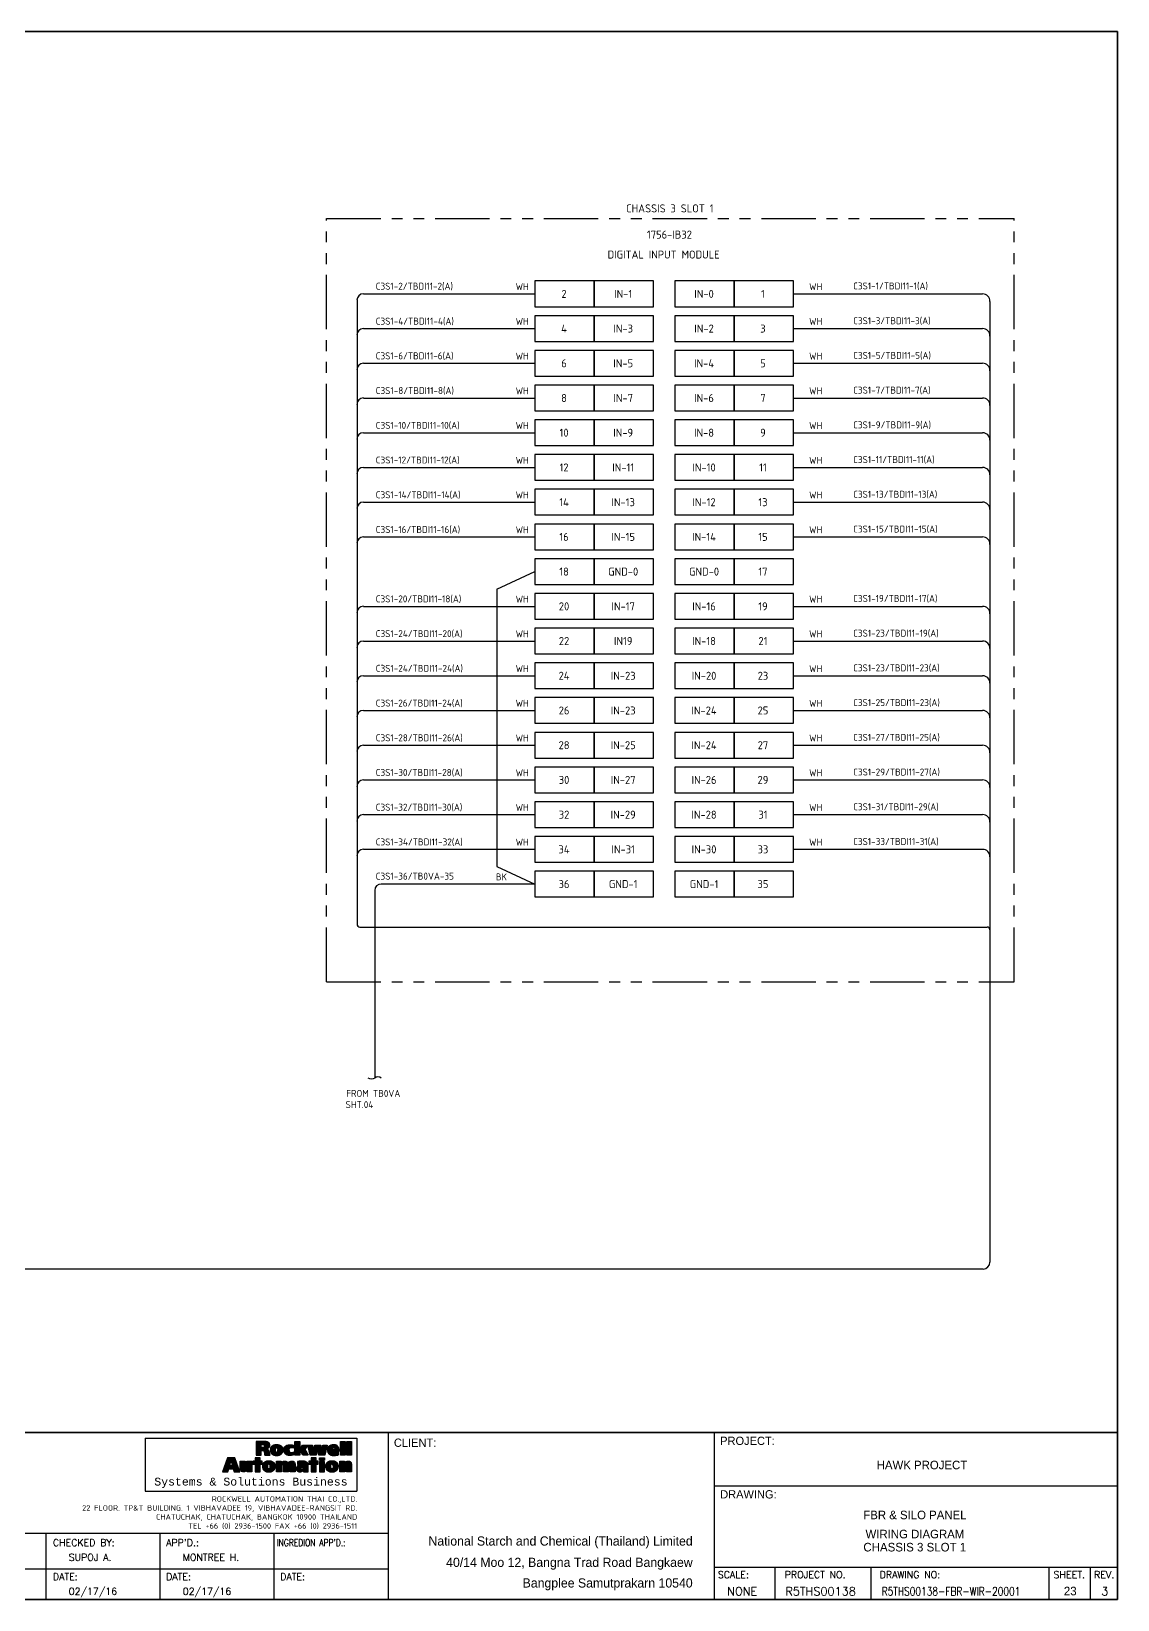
# Model space of a CAD drawing. Header units: inches. Extents: x 579627 to 667544, y 458630 to 507164.
# Drawn here: x 616891 to 618764, y 489908 to 492612 of the extents above; entities that cross this region are included whole.
import ezdxf
from ezdxf.enums import TextEntityAlignment as Align

# ---------------------------------------------------------------- set-up
doc = ezdxf.new("R2010")
doc.units = ezdxf.units.IN
doc.header["$MEASUREMENT"] = 0
doc.linetypes.add('PHANTOM2', pattern=[1.25, 0.625, -0.125, 0.125, -0.125, 0.125, -0.125])
for name, color, linetype in [('ASHADE', 7, 'Continuous'), ('GT_1', 9, 'Continuous'), ('HELPPOINT', 7, 'Continuous'), ('IE-CABLE', 1, 'Continuous'), ('IE-EQUIP', 253, 'Continuous'), ('IE-WIRE', 7, 'Continuous'), ('MEMBER', 7, 'Continuous'), ('RA_LOGO', 2, 'Continuous'), ('TITLE_BOX', 7, 'Continuous')]:
    doc.layers.add(name, color=color, linetype=linetype)
doc.styles.add('BOLD', font='monos.ttf')
doc.styles.add('HTX11', font='O8111901')
doc.styles.add('ISO3098B', font='ISO3098B.shx')
doc.styles.add('ROMANS', font='romans.shx', dxfattribs={"width": 0.85, "height": 25})
doc.styles.add('T1', font='browa.ttf', dxfattribs={"height": 1000})

# ---------------------------------------------------------------- blocks, each defined once
blk = doc.blocks.new('RA_LOGO1')
at = {"layer": 'RA_LOGO', "linetype": 'Continuous'}
h = blk.add_hatch(color=1, dxfattribs=at)
h.paths.add_polyline_path([(0.987, 0.539), (1.017, 0.539), (1.033, 0.538), (1.046, 0.533), (1.055, 0.521), (1.061, 0.505), (1.065, 0.484), (1.068, 0.461), (1.071, 0.439), (1.074, 0.42), (1.213, 0.42), (1.207, 0.439), (1.203, 0.46), (1.199, 0.482), (1.195, 0.504), (1.189, 0.526), (1.18, 0.545), (1.166, 0.562), (1.147, 0.575), (1.12, 0.583), (1.142, 0.59), (1.16, 0.598), (1.175, 0.609), (1.188, 0.621), (1.197, 0.637), (1.203, 0.655), (1.205, 0.677), (1.204, 0.694), (1.2, 0.709), (1.194, 0.723), (1.185, 0.734), (1.175, 0.744), (1.162, 0.752), (1.147, 0.759), (1.131, 0.763), (1.112, 0.767), (1.092, 0.769), (1.07, 0.77), (0.853, 0.77), (0.853, 0.42), (0.987, 0.42)])
h.paths.add_polyline_path([(0.981, 0.617), (0.981, 0.692), (1.018, 0.692), (1.044, 0.689), (1.063, 0.679), (1.071, 0.656), (1.066, 0.635), (1.054, 0.623), (1.036, 0.618), (1.016, 0.617)], flags=16)
h = blk.add_hatch(color=1, dxfattribs=at)
h.paths.add_polyline_path([(1.3, 0.676), (1.285, 0.67), (1.271, 0.663), (1.258, 0.654), (1.247, 0.644), (1.238, 0.633), (1.23, 0.62), (1.225, 0.606), (1.22, 0.591), (1.218, 0.574), (1.217, 0.556), (1.218, 0.538), (1.22, 0.522), (1.224, 0.506), (1.229, 0.492), (1.235, 0.479), (1.243, 0.467), (1.253, 0.456), (1.264, 0.447), (1.276, 0.438), (1.29, 0.431), (1.305, 0.425), (1.321, 0.421), (1.339, 0.417), (1.358, 0.415), (1.378, 0.415), (1.399, 0.415), (1.418, 0.417), (1.435, 0.421), (1.452, 0.425), (1.467, 0.431), (1.481, 0.438), (1.493, 0.447), (1.504, 0.456), (1.514, 0.467), (1.522, 0.479), (1.528, 0.492), (1.534, 0.506), (1.537, 0.522), (1.54, 0.538), (1.54, 0.556), (1.539, 0.574), (1.537, 0.591), (1.533, 0.606), (1.527, 0.62), (1.519, 0.633), (1.51, 0.644), (1.499, 0.654), (1.486, 0.663), (1.472, 0.67), (1.456, 0.676), (1.439, 0.681), (1.42, 0.684), (1.4, 0.686), (1.378, 0.687), (1.357, 0.686), (1.336, 0.684), (1.317, 0.681)])
h.paths.add_polyline_path([(1.36, 0.605), (1.378, 0.612), (1.396, 0.605), (1.404, 0.584), (1.406, 0.556), (1.405, 0.529), (1.401, 0.508), (1.393, 0.494), (1.378, 0.49), (1.364, 0.494), (1.356, 0.508), (1.352, 0.529), (1.351, 0.556), (1.353, 0.584)], flags=16)
for color, points in [(1, [(1.697, 0.575), (1.705, 0.591), (1.718, 0.603), (1.735, 0.61), (1.756, 0.612), (1.778, 0.61), (1.796, 0.606), (1.813, 0.599), (1.813, 0.676), (1.793, 0.681), (1.771, 0.684), (1.748, 0.686), (1.721, 0.687), (1.699, 0.686), (1.679, 0.684), (1.66, 0.681), (1.643, 0.676), (1.627, 0.67), (1.613, 0.663), (1.601, 0.654), (1.59, 0.644), (1.581, 0.633), (1.573, 0.62), (1.567, 0.606), (1.563, 0.591), (1.561, 0.574), (1.56, 0.556), (1.56, 0.538), (1.563, 0.522), (1.566, 0.506), (1.572, 0.492), (1.578, 0.479), (1.586, 0.467), (1.596, 0.456), (1.607, 0.447), (1.619, 0.438), (1.632, 0.431), (1.648, 0.425), (1.664, 0.421), (1.682, 0.417), (1.701, 0.415), (1.721, 0.415), (1.748, 0.415), (1.772, 0.418), (1.794, 0.422), (1.815, 0.428), (1.815, 0.505), (1.797, 0.496), (1.778, 0.491), (1.756, 0.49), (1.735, 0.492), (1.718, 0.5), (1.705, 0.514), (1.697, 0.531), (1.694, 0.554)]), (1, [(2.233, 0.42), (2.391, 0.42), (2.423, 0.598), (2.424, 0.598), (2.455, 0.42), (2.612, 0.42), (2.671, 0.681), (2.556, 0.681), (2.533, 0.511), (2.532, 0.511), (2.503, 0.681), (2.351, 0.681), (2.324, 0.511), (2.323, 0.511), (2.298, 0.681), (2.174, 0.681)]), (1, [(3.007, 0.42), (3.13, 0.42), (3.13, 0.769), (3.007, 0.769)]), (1, [(3.292, 0.769), (3.169, 0.769), (3.169, 0.42), (3.292, 0.42)]), (252, [(0.745, 0.265), (0.617, 0.265), (0.617, 0.112), (0.617, 0.096), (0.611, 0.082), (0.594, 0.076), (0.579, 0.082), (0.573, 0.096), (0.572, 0.112), (0.572, 0.265), (0.444, 0.265), (0.444, 0.081), (0.445, 0.062), (0.449, 0.046), (0.455, 0.031), (0.465, 0.018), (0.478, 0.008), (0.494, 0.001), (0.513, -0.004), (0.537, -0.006), (0.558, -0.004), (0.579, 0.001), (0.597, 0.011), (0.612, 0.026), (0.625, 0.047), (0.625, 0), (0.745, 0)]), (252, [(0.956, 0.191), (1.011, 0.191), (1.011, 0.265), (0.956, 0.265), (0.956, 0.355), (0.828, 0.355), (0.828, 0.265), (0.774, 0.265), (0.774, 0.191), (0.828, 0.191), (0.828, 0), (0.956, 0)]), (252, [(1.505, 0.153), (1.505, 0.169), (1.511, 0.183), (1.528, 0.189), (1.543, 0.183), (1.549, 0.169), (1.55, 0.153), (1.55, 0), (1.678, 0), (1.678, 0.153), (1.679, 0.169), (1.685, 0.183), (1.701, 0.189), (1.717, 0.183), (1.723, 0.169), (1.724, 0.153), (1.724, 0), (1.852, 0), (1.852, 0.159), (1.851, 0.173), (1.851, 0.187), (1.85, 0.202), (1.847, 0.215), (1.843, 0.228), (1.836, 0.24), (1.827, 0.25), (1.816, 0.259), (1.8, 0.265), (1.781, 0.269), (1.758, 0.271), (1.738, 0.269), (1.717, 0.264), (1.698, 0.255), (1.682, 0.242), (1.672, 0.225), (1.663, 0.242), (1.649, 0.255), (1.631, 0.264), (1.61, 0.269), (1.589, 0.271), (1.57, 0.27), (1.551, 0.266), (1.535, 0.259), (1.52, 0.249), (1.508, 0.236), (1.497, 0.217), (1.497, 0.265), (1.377, 0.265), (1.377, 0), (1.505, 0)]), (252, [(2.257, 0), (2.386, 0), (2.386, 0.191), (2.441, 0.191), (2.441, 0.265), (2.386, 0.265), (2.386, 0.355), (2.257, 0.355), (2.257, 0.265), (2.203, 0.265), (2.203, 0.191), (2.257, 0.191)]), (252, [(3.117, 0.153), (3.117, 0.169), (3.123, 0.183), (3.14, 0.189), (3.155, 0.183), (3.161, 0.169), (3.162, 0.153), (3.162, 0), (3.29, 0), (3.29, 0.184), (3.289, 0.203), (3.285, 0.219), (3.279, 0.234), (3.269, 0.247), (3.256, 0.257), (3.24, 0.265), (3.221, 0.269), (3.197, 0.271), (3.176, 0.269), (3.155, 0.263), (3.137, 0.253), (3.122, 0.239), (3.109, 0.217), (3.109, 0.265), (2.989, 0.265), (2.989, 0), (3.117, 0)])]:
    blk.add_hatch(color=color, dxfattribs=at).paths.add_polyline_path(points)
h = blk.add_hatch(color=1, dxfattribs=at)
h.paths.add_polyline_path([(1.973, 0.769), (1.847, 0.769), (1.847, 0.42), (1.973, 0.42), (1.973, 0.566)])
h.paths.add_polyline_path([(1.974, 0.566), (2.045, 0.42), (2.187, 0.42), (2.101, 0.566), (2.173, 0.681), (2.036, 0.681)])
h = blk.add_hatch(color=1, dxfattribs=at)
h.paths.add_polyline_path([(2.817, 0.415), (2.838, 0.415), (2.859, 0.415), (2.88, 0.416), (2.901, 0.418), (2.92, 0.421), (2.938, 0.425), (2.956, 0.43), (2.956, 0.497), (2.939, 0.49), (2.918, 0.485), (2.895, 0.482), (2.87, 0.481), (2.849, 0.482), (2.83, 0.485), (2.815, 0.493), (2.804, 0.504), (2.8, 0.521), (2.975, 0.521), (2.975, 0.536), (2.974, 0.555), (2.972, 0.572), (2.969, 0.589), (2.965, 0.605), (2.96, 0.619), (2.953, 0.632), (2.944, 0.645), (2.934, 0.655), (2.922, 0.665), (2.909, 0.673), (2.894, 0.679), (2.877, 0.683), (2.858, 0.686), (2.838, 0.687), (2.816, 0.686), (2.795, 0.684), (2.777, 0.681), (2.759, 0.676), (2.744, 0.67), (2.73, 0.663), (2.717, 0.654), (2.706, 0.644), (2.697, 0.633), (2.69, 0.62), (2.684, 0.606), (2.679, 0.591), (2.677, 0.574), (2.676, 0.556), (2.677, 0.538), (2.679, 0.522), (2.683, 0.507), (2.688, 0.492), (2.694, 0.479), (2.702, 0.467), (2.712, 0.456), (2.723, 0.447), (2.735, 0.438), (2.749, 0.431), (2.764, 0.425), (2.78, 0.421), (2.798, 0.417)])
h.paths.add_polyline_path([(2.799, 0.576), (2.801, 0.598), (2.811, 0.618), (2.834, 0.627), (2.855, 0.618), (2.864, 0.598), (2.865, 0.576)], flags=16)
h = blk.add_hatch(color=252, dxfattribs=at)
h.paths.add_polyline_path([(0.272, 0.077), (0.296, 0), (0.439, 0), (0.312, 0.355), (0.124, 0.355), (0, 0), (0.136, 0), (0.158, 0.077)])
h.paths.add_polyline_path([(0.255, 0.162), (0.177, 0.162), (0.216, 0.28)], flags=16)
h = blk.add_hatch(color=252, dxfattribs=at)
h.paths.add_polyline_path([(1.14, -0.003), (1.159, -0.005), (1.18, -0.006), (1.201, -0.005), (1.22, -0.003), (1.238, 0), (1.255, 0.005), (1.27, 0.011), (1.284, 0.018), (1.297, 0.027), (1.308, 0.036), (1.317, 0.047), (1.326, 0.06), (1.333, 0.073), (1.338, 0.087), (1.342, 0.103), (1.344, 0.12), (1.345, 0.137), (1.344, 0.156), (1.341, 0.173), (1.337, 0.188), (1.331, 0.203), (1.323, 0.216), (1.313, 0.227), (1.302, 0.238), (1.29, 0.246), (1.275, 0.254), (1.259, 0.26), (1.242, 0.265), (1.223, 0.268), (1.202, 0.27), (1.18, 0.271), (1.158, 0.27), (1.137, 0.268), (1.118, 0.265), (1.101, 0.26), (1.085, 0.254), (1.071, 0.246), (1.058, 0.238), (1.047, 0.227), (1.038, 0.216), (1.03, 0.203), (1.024, 0.188), (1.02, 0.173), (1.017, 0.156), (1.016, 0.137), (1.017, 0.12), (1.019, 0.103), (1.023, 0.087), (1.028, 0.073), (1.035, 0.06), (1.043, 0.047), (1.053, 0.036), (1.064, 0.027), (1.076, 0.018), (1.09, 0.011), (1.105, 0.005), (1.122, 0)])
h.paths.add_polyline_path([(1.165, 0.075), (1.157, 0.089), (1.153, 0.111), (1.152, 0.137), (1.154, 0.166), (1.162, 0.187), (1.18, 0.195), (1.198, 0.187), (1.207, 0.166), (1.208, 0.137), (1.207, 0.111), (1.204, 0.089), (1.195, 0.075), (1.18, 0.07)], flags=16)
h = blk.add_hatch(color=252, dxfattribs=at)
h.paths.add_polyline_path([(1.883, 0.052), (1.889, 0.036), (1.899, 0.023), (1.911, 0.012), (1.926, 0.004), (1.942, -0.001), (1.96, -0.005), (1.978, -0.006), (1.999, -0.004), (2.019, 0.001), (2.037, 0.01), (2.052, 0.022), (2.065, 0.04), (2.065, 0), (2.184, 0), (2.184, 0.161), (2.183, 0.18), (2.179, 0.197), (2.173, 0.212), (2.165, 0.225), (2.155, 0.236), (2.144, 0.245), (2.131, 0.252), (2.117, 0.258), (2.102, 0.263), (2.086, 0.266), (2.07, 0.268), (2.054, 0.27), (2.038, 0.271), (2.022, 0.271), (1.995, 0.27), (1.973, 0.269), (1.953, 0.266), (1.933, 0.261), (1.911, 0.256), (1.911, 0.181), (1.932, 0.19), (1.954, 0.197), (1.977, 0.202), (2, 0.204), (2.019, 0.203), (2.037, 0.2), (2.053, 0.194), (2.063, 0.183), (2.067, 0.165), (2.053, 0.167), (2.036, 0.168), (2.018, 0.169), (2, 0.168), (1.983, 0.167), (1.965, 0.164), (1.948, 0.16), (1.933, 0.154), (1.918, 0.147), (1.906, 0.137), (1.896, 0.125), (1.888, 0.11), (1.883, 0.092), (1.881, 0.072)])
h.paths.add_polyline_path([(1.998, 0.086), (2.007, 0.106), (2.028, 0.115), (2.055, 0.116), (2.067, 0.116), (2.067, 0.108), (2.063, 0.086), (2.05, 0.068), (2.028, 0.061), (2.011, 0.064), (2.001, 0.072)], flags=16)
h = blk.add_hatch(color=252, dxfattribs=at)
h.paths.add_polyline_path([(2.471, 0), (2.599, 0), (2.599, 0.264), (2.471, 0.264)])
h.paths.add_polyline_path([(2.599, 0.296), (2.599, 0.355), (2.471, 0.355), (2.471, 0.296)])
h = blk.add_hatch(color=252, dxfattribs=at)
h.paths.add_polyline_path([(2.751, -0.003), (2.77, -0.005), (2.791, -0.006), (2.811, -0.005), (2.831, -0.003), (2.849, 0), (2.865, 0.005), (2.881, 0.011), (2.895, 0.018), (2.907, 0.027), (2.918, 0.036), (2.928, 0.047), (2.936, 0.06), (2.943, 0.073), (2.948, 0.087), (2.952, 0.103), (2.955, 0.12), (2.955, 0.137), (2.954, 0.156), (2.952, 0.173), (2.947, 0.188), (2.941, 0.203), (2.934, 0.216), (2.924, 0.227), (2.913, 0.238), (2.9, 0.246), (2.886, 0.254), (2.87, 0.26), (2.852, 0.265), (2.833, 0.268), (2.813, 0.27), (2.791, 0.271), (2.769, 0.27), (2.748, 0.268), (2.729, 0.265), (2.711, 0.26), (2.695, 0.254), (2.681, 0.246), (2.669, 0.238), (2.658, 0.227), (2.648, 0.216), (2.64, 0.203), (2.634, 0.188), (2.63, 0.173), (2.628, 0.156), (2.627, 0.137), (2.627, 0.12), (2.63, 0.103), (2.633, 0.087), (2.639, 0.073), (2.645, 0.06), (2.654, 0.047), (2.663, 0.036), (2.674, 0.027), (2.687, 0.018), (2.701, 0.011), (2.716, 0.005), (2.733, 0)])
h.paths.add_polyline_path([(2.776, 0.075), (2.768, 0.089), (2.764, 0.111), (2.763, 0.137), (2.765, 0.166), (2.773, 0.187), (2.791, 0.195), (2.809, 0.187), (2.817, 0.166), (2.819, 0.137), (2.818, 0.111), (2.814, 0.089), (2.806, 0.075), (2.791, 0.07)], flags=16)
at = {"layer": 'RA_LOGO', "color": 1, "linetype": 'Continuous'}
for points in [[(1.147, 0.759), (1.131, 0.763), (1.112, 0.767), (1.092, 0.769), (1.07, 0.77), (0.853, 0.77), (0.853, 0.42), (0.987, 0.42), (0.987, 0.539), (1.017, 0.539), (1.033, 0.538), (1.046, 0.533), (1.055, 0.521), (1.061, 0.505), (1.065, 0.484), (1.068, 0.461), (1.071, 0.439), (1.074, 0.42), (1.213, 0.42), (1.207, 0.439), (1.203, 0.46), (1.199, 0.482), (1.195, 0.504), (1.189, 0.526), (1.18, 0.545), (1.166, 0.562), (1.147, 0.575), (1.121, 0.583), (1.121, 0.584), (1.142, 0.59), (1.16, 0.598), (1.175, 0.609), (1.188, 0.621), (1.197, 0.637), (1.203, 0.655), (1.205, 0.677), (1.204, 0.694), (1.2, 0.709), (1.194, 0.723), (1.185, 0.734), (1.175, 0.744), (1.162, 0.752)], [(1.016, 0.617), (0.981, 0.617), (0.981, 0.692), (1.018, 0.692), (1.044, 0.689), (1.063, 0.679), (1.071, 0.656), (1.066, 0.635), (1.054, 0.623), (1.036, 0.618)], [(1.456, 0.676), (1.439, 0.681), (1.42, 0.684), (1.4, 0.686), (1.378, 0.687), (1.357, 0.686), (1.336, 0.684), (1.317, 0.681), (1.3, 0.676), (1.285, 0.67), (1.271, 0.663), (1.258, 0.654), (1.247, 0.644), (1.238, 0.633), (1.23, 0.62), (1.225, 0.606), (1.22, 0.591), (1.218, 0.574), (1.217, 0.556), (1.217, 0.556), (1.218, 0.538), (1.22, 0.522), (1.224, 0.506), (1.229, 0.492), (1.235, 0.479), (1.243, 0.467), (1.253, 0.456), (1.264, 0.447), (1.276, 0.438), (1.29, 0.431), (1.305, 0.425), (1.321, 0.421), (1.339, 0.417), (1.358, 0.415), (1.378, 0.415), (1.399, 0.415), (1.418, 0.417), (1.435, 0.421), (1.452, 0.425), (1.467, 0.431), (1.481, 0.438), (1.493, 0.447), (1.504, 0.456), (1.514, 0.467), (1.522, 0.479), (1.528, 0.492), (1.534, 0.506), (1.537, 0.522), (1.54, 0.538), (1.54, 0.556), (1.539, 0.574), (1.537, 0.591), (1.533, 0.606), (1.527, 0.62), (1.519, 0.633), (1.51, 0.644), (1.499, 0.654), (1.486, 0.663), (1.472, 0.67)], [(1.351, 0.556), (1.353, 0.584), (1.36, 0.605), (1.378, 0.612), (1.396, 0.605), (1.404, 0.584), (1.406, 0.556), (1.405, 0.529), (1.401, 0.508), (1.393, 0.494), (1.378, 0.49), (1.364, 0.494), (1.356, 0.508), (1.352, 0.529)], [(1.679, 0.684), (1.699, 0.686), (1.721, 0.687), (1.748, 0.686), (1.771, 0.684), (1.793, 0.681), (1.813, 0.676), (1.813, 0.599), (1.796, 0.606), (1.778, 0.61), (1.756, 0.612), (1.735, 0.61), (1.718, 0.603), (1.705, 0.591), (1.697, 0.575), (1.694, 0.554), (1.697, 0.531), (1.705, 0.514), (1.718, 0.5), (1.735, 0.492), (1.756, 0.49), (1.778, 0.491), (1.797, 0.496), (1.815, 0.505), (1.815, 0.428), (1.794, 0.422), (1.772, 0.418), (1.748, 0.415), (1.721, 0.415), (1.701, 0.415), (1.682, 0.417), (1.664, 0.421), (1.648, 0.425), (1.632, 0.431), (1.619, 0.438), (1.607, 0.447), (1.596, 0.456), (1.586, 0.467), (1.578, 0.479), (1.572, 0.492), (1.566, 0.506), (1.563, 0.522), (1.56, 0.538), (1.56, 0.556), (1.561, 0.574), (1.563, 0.591), (1.567, 0.606), (1.573, 0.62), (1.581, 0.633), (1.59, 0.644), (1.601, 0.654), (1.613, 0.663), (1.627, 0.67), (1.643, 0.676), (1.66, 0.681)], [(1.973, 0.42), (1.847, 0.42), (1.847, 0.769), (1.973, 0.769), (1.973, 0.566), (1.974, 0.566), (1.973, 0.566)], [(2.045, 0.42), (1.974, 0.566), (2.036, 0.681), (2.173, 0.681), (2.101, 0.566), (2.187, 0.42)], [(2.455, 0.42), (2.424, 0.598), (2.423, 0.598), (2.391, 0.42), (2.233, 0.42), (2.174, 0.681), (2.298, 0.681), (2.323, 0.511), (2.324, 0.511), (2.351, 0.681), (2.503, 0.681), (2.532, 0.511), (2.533, 0.511), (2.556, 0.681), (2.671, 0.681), (2.612, 0.42)], [(2.817, 0.415), (2.838, 0.415), (2.859, 0.415), (2.88, 0.416), (2.901, 0.418), (2.92, 0.421), (2.938, 0.425), (2.956, 0.43), (2.956, 0.497), (2.939, 0.49), (2.918, 0.485), (2.895, 0.482), (2.87, 0.481), (2.849, 0.482), (2.83, 0.485), (2.815, 0.493), (2.804, 0.504), (2.8, 0.521), (2.975, 0.521), (2.975, 0.536), (2.974, 0.555), (2.972, 0.572), (2.969, 0.589), (2.965, 0.605), (2.96, 0.619), (2.953, 0.632), (2.944, 0.645), (2.934, 0.655), (2.922, 0.665), (2.909, 0.673), (2.894, 0.679), (2.877, 0.683), (2.858, 0.686), (2.838, 0.687), (2.816, 0.686), (2.795, 0.684), (2.777, 0.681), (2.759, 0.676), (2.744, 0.67), (2.73, 0.663), (2.717, 0.654), (2.706, 0.644), (2.697, 0.633), (2.69, 0.62), (2.684, 0.606), (2.679, 0.591), (2.677, 0.574), (2.676, 0.556), (2.676, 0.556), (2.677, 0.538), (2.679, 0.522), (2.683, 0.507), (2.688, 0.492), (2.694, 0.479), (2.702, 0.467), (2.712, 0.456), (2.723, 0.447), (2.735, 0.438), (2.749, 0.431), (2.764, 0.425), (2.78, 0.421), (2.798, 0.417)], [(2.865, 0.576), (2.799, 0.576), (2.801, 0.598), (2.811, 0.618), (2.834, 0.627), (2.855, 0.618), (2.864, 0.598)], [(3.007, 0.42), (3.007, 0.769), (3.13, 0.769), (3.13, 0.42)], [(3.169, 0.42), (3.169, 0.769), (3.292, 0.769), (3.292, 0.42)]]:
    blk.add_lwpolyline(points, close=True, dxfattribs=at)
at = {"layer": 'RA_LOGO', "color": 252, "linetype": 'Continuous'}
for points in [[(0.296, 0), (0.439, 0), (0.312, 0.355), (0.124, 0.355), (0, 0), (0.136, 0), (0.158, 0.077), (0.272, 0.077)], [(0.216, 0.279), (0.217, 0.279), (0.255, 0.162), (0.177, 0.162)], [(0.455, 0.031), (0.449, 0.046), (0.445, 0.062), (0.444, 0.081), (0.444, 0.265), (0.572, 0.265), (0.572, 0.112), (0.573, 0.096), (0.579, 0.082), (0.594, 0.076), (0.611, 0.082), (0.617, 0.096), (0.617, 0.112), (0.617, 0.265), (0.745, 0.265), (0.745, 0), (0.625, 0), (0.625, 0.045), (0.624, 0.045), (0.612, 0.026), (0.597, 0.011), (0.579, 0.001), (0.558, -0.004), (0.537, -0.006), (0.513, -0.004), (0.494, 0.001), (0.478, 0.008), (0.465, 0.018)], [(0.956, 0.191), (1.011, 0.191), (1.011, 0.265), (0.956, 0.265), (0.956, 0.355), (0.828, 0.355), (0.828, 0.265), (0.774, 0.265), (0.774, 0.191), (0.828, 0.191), (0.828, 0), (0.956, 0)], [(1.158, 0.27), (1.137, 0.268), (1.118, 0.265), (1.101, 0.26), (1.085, 0.254), (1.071, 0.246), (1.058, 0.238), (1.047, 0.227), (1.038, 0.216), (1.03, 0.203), (1.024, 0.188), (1.02, 0.173), (1.017, 0.156), (1.016, 0.137), (1.016, 0.137), (1.017, 0.12), (1.019, 0.103), (1.023, 0.087), (1.028, 0.073), (1.035, 0.06), (1.043, 0.047), (1.053, 0.036), (1.064, 0.027), (1.076, 0.018), (1.09, 0.011), (1.105, 0.005), (1.122, 0), (1.14, -0.003), (1.159, -0.005), (1.18, -0.006), (1.201, -0.005), (1.22, -0.003), (1.238, 0), (1.255, 0.005), (1.27, 0.011), (1.284, 0.018), (1.297, 0.027), (1.308, 0.036), (1.317, 0.047), (1.326, 0.06), (1.333, 0.073), (1.338, 0.087), (1.342, 0.103), (1.344, 0.12), (1.345, 0.137), (1.345, 0.137), (1.344, 0.156), (1.341, 0.173), (1.337, 0.188), (1.331, 0.203), (1.323, 0.216), (1.313, 0.227), (1.302, 0.238), (1.29, 0.246), (1.275, 0.254), (1.259, 0.26), (1.242, 0.265), (1.223, 0.268), (1.202, 0.27), (1.18, 0.271), (1.18, 0.271)], [(1.152, 0.137), (1.154, 0.166), (1.162, 0.187), (1.18, 0.195), (1.198, 0.187), (1.207, 0.166), (1.208, 0.137), (1.207, 0.111), (1.204, 0.089), (1.195, 0.075), (1.18, 0.07), (1.165, 0.075), (1.157, 0.089), (1.153, 0.111)], [(1.549, 0.169), (1.543, 0.183), (1.528, 0.189), (1.511, 0.183), (1.505, 0.169), (1.505, 0.153), (1.505, 0), (1.377, 0), (1.377, 0.265), (1.497, 0.265), (1.497, 0.219), (1.499, 0.219), (1.508, 0.236), (1.52, 0.249), (1.535, 0.259), (1.551, 0.266), (1.57, 0.27), (1.589, 0.271), (1.61, 0.269), (1.631, 0.264), (1.649, 0.255), (1.663, 0.242), (1.672, 0.226), (1.673, 0.226), (1.682, 0.242), (1.698, 0.255), (1.717, 0.264), (1.738, 0.269), (1.758, 0.271), (1.781, 0.269), (1.8, 0.265), (1.816, 0.259), (1.827, 0.25), (1.836, 0.24), (1.843, 0.228), (1.847, 0.215), (1.85, 0.202), (1.851, 0.187), (1.851, 0.173), (1.852, 0.159), (1.852, 0), (1.724, 0), (1.724, 0.153), (1.723, 0.169), (1.717, 0.183), (1.701, 0.189), (1.685, 0.183), (1.679, 0.169), (1.678, 0.153), (1.678, 0), (1.55, 0), (1.55, 0.153)], [(1.973, 0.269), (1.953, 0.266), (1.933, 0.261), (1.911, 0.256), (1.911, 0.181), (1.932, 0.19), (1.954, 0.197), (1.977, 0.202), (2, 0.204), (2.019, 0.203), (2.037, 0.2), (2.053, 0.194), (2.063, 0.183), (2.067, 0.165), (2.053, 0.167), (2.036, 0.168), (2.018, 0.169), (2, 0.168), (1.983, 0.167), (1.965, 0.164), (1.948, 0.16), (1.933, 0.154), (1.918, 0.147), (1.906, 0.137), (1.896, 0.125), (1.888, 0.11), (1.883, 0.092), (1.881, 0.072), (1.881, 0.072), (1.883, 0.052), (1.889, 0.036), (1.899, 0.023), (1.911, 0.012), (1.926, 0.004), (1.942, -0.001), (1.96, -0.005), (1.978, -0.006), (1.999, -0.004), (2.019, 0.001), (2.037, 0.01), (2.052, 0.022), (2.064, 0.038), (2.065, 0.038), (2.065, 0), (2.184, 0), (2.184, 0.161), (2.183, 0.18), (2.179, 0.197), (2.173, 0.212), (2.165, 0.225), (2.155, 0.236), (2.144, 0.245), (2.131, 0.252), (2.117, 0.258), (2.102, 0.263), (2.086, 0.266), (2.07, 0.268), (2.054, 0.27), (2.038, 0.271), (2.022, 0.271), (1.995, 0.27)], [(2.067, 0.108), (2.063, 0.086), (2.05, 0.068), (2.028, 0.061), (2.011, 0.064), (2.001, 0.072), (1.998, 0.086), (2.007, 0.106), (2.028, 0.115), (2.055, 0.116), (2.067, 0.116)], [(2.386, 0), (2.386, 0.191), (2.441, 0.191), (2.441, 0.265), (2.386, 0.265), (2.386, 0.355), (2.257, 0.355), (2.257, 0.265), (2.203, 0.265), (2.203, 0.191), (2.257, 0.191), (2.257, 0)], [(2.471, 0.296), (2.471, 0.355), (2.599, 0.355), (2.599, 0.296)], [(2.599, 0), (2.599, 0.264), (2.471, 0.264), (2.471, 0)], [(2.87, 0.26), (2.852, 0.265), (2.833, 0.268), (2.813, 0.27), (2.791, 0.271), (2.769, 0.27), (2.748, 0.268), (2.729, 0.265), (2.711, 0.26), (2.695, 0.254), (2.681, 0.246), (2.669, 0.238), (2.658, 0.227), (2.648, 0.216), (2.64, 0.203), (2.634, 0.188), (2.63, 0.173), (2.628, 0.156), (2.627, 0.137), (2.627, 0.137), (2.627, 0.12), (2.63, 0.103), (2.633, 0.087), (2.639, 0.073), (2.645, 0.06), (2.654, 0.047), (2.663, 0.036), (2.674, 0.027), (2.687, 0.018), (2.701, 0.011), (2.716, 0.005), (2.733, 0), (2.751, -0.003), (2.77, -0.005), (2.791, -0.006), (2.811, -0.005), (2.831, -0.003), (2.849, 0), (2.865, 0.005), (2.881, 0.011), (2.895, 0.018), (2.907, 0.027), (2.918, 0.036), (2.928, 0.047), (2.936, 0.06), (2.943, 0.073), (2.948, 0.087), (2.952, 0.103), (2.955, 0.12), (2.955, 0.137), (2.955, 0.137), (2.954, 0.156), (2.952, 0.173), (2.947, 0.188), (2.941, 0.203), (2.934, 0.216), (2.924, 0.227), (2.913, 0.238), (2.9, 0.246), (2.886, 0.254)], [(2.763, 0.137), (2.765, 0.166), (2.773, 0.187), (2.791, 0.195), (2.809, 0.187), (2.817, 0.166), (2.819, 0.137), (2.818, 0.111), (2.814, 0.089), (2.806, 0.075), (2.791, 0.07), (2.776, 0.075), (2.768, 0.089), (2.764, 0.111)], [(3.117, 0.169), (3.117, 0.153), (3.117, 0), (2.989, 0), (2.989, 0.265), (3.109, 0.265), (3.109, 0.219), (3.11, 0.219), (3.122, 0.239), (3.137, 0.253), (3.155, 0.263), (3.176, 0.269), (3.197, 0.271), (3.221, 0.269), (3.24, 0.265), (3.256, 0.257), (3.269, 0.247), (3.279, 0.234), (3.285, 0.219), (3.289, 0.203), (3.29, 0.184), (3.29, 0), (3.162, 0), (3.162, 0.153), (3.161, 0.169), (3.155, 0.183), (3.14, 0.189), (3.123, 0.183)]]:
    blk.add_lwpolyline(points, close=True, dxfattribs=at)
blk = doc.blocks.new('TPA')
at = {"color": 0}
for p, q in [((565225.5, 502262.6), (565225.5, 502159)), ((565225.5, 502262.6), (565640.1, 502262.6)), ((565640.1, 502262.6), (565640.1, 502159)), ((565225.5, 502159), (565640.1, 502159))]:
    blk.add_line(p, q, dxfattribs=at)
at = {"color": 4}
for p, q in [((566459.5, 502010.1), (566459.5, 501946.4)), ((566647.2, 502010.1), (566647.2, 501946.4))]:
    blk.add_line(p, q, dxfattribs=at)
at = {"color": 4, "ltscale": 0.5}
for p, q in [((566996.2, 502010.1), (566996.2, 501946.4)), ((566996.2, 502010.1), (566996.2, 501946.4)), ((567077.1, 502010.1), (567077.1, 501946.4)), ((567077.1, 502010.1), (567077.1, 501946.4))]:
    blk.add_line(p, q, dxfattribs=at)
at = {"layer": 'GT_1', "color": 4}
for p, q in [((566341, 501946.4), (566341, 502273.8)), ((566341, 501946.4), (566341, 502273.8)), ((566341, 502010.1), (567131, 502010.1))]:
    blk.add_line(p, q, dxfattribs=at)
at = {"layer": 'GT_1', "color": 4, "flags": 128}
for points in [[(565702.1, 501946.4), (565702.1, 502273.8)], [(566341, 501946.4), (566341, 502273.8)], [(565702.1, 502076.3), (564807.7, 502076.3)], [(565031.3, 501946.4), (565031.3, 502076.3)], [(565254.9, 501946.4), (565254.9, 502076.3)], [(565478.5, 501946.4), (565478.5, 502076.3)], [(565702.1, 502006.4), (564807.7, 502006.4)]]:
    blk.add_lwpolyline(points, dxfattribs=at)
at = {"layer": 'HELPPOINT', "color": 4, "lineweight": 35}
for p, q in [((562706.8, 505019.3), (567131, 505019.3)), ((562706.8, 505019.3), (567131, 505019.3)), ((567131, 505019.3), (567131, 501946.4)), ((567131, 505019.3), (567131, 501946.4)), ((567131, 501946.4), (562706.8, 501946.4)), ((567131, 501946.4), (562706.8, 501946.4))]:
    blk.add_line(p, q, dxfattribs=at)
at = {"layer": 'HELPPOINT', "color": 4}
for p, q in [((566341, 502169.7), (567131, 502169.7)), ((566341, 502169.7), (567131, 502169.7)), ((566341, 502010.1), (567131, 502010.1))]:
    blk.add_line(p, q, dxfattribs=at)
at = {"layer": 'MEMBER', "color": 4, "lineweight": 35}
blk.add_line((562706.8, 502273.8), (567131, 502273.8), dxfattribs=at)
blk.add_line((562706.8, 502273.8), (567131, 502273.8), dxfattribs=at)
at = {"layer": 'MEMBER', "color": 4}
for p, q in [((566341, 502169.7), (567131, 502169.7)), ((566341, 502169.7), (567131, 502169.7)), ((566341, 502010.1), (567131, 502010.1)), ((566341, 502010.1), (567131, 502010.1))]:
    blk.add_line(p, q, dxfattribs=at)
at = {"color": 0, "xscale": 76.7727272878401, "yscale": 76.77272728795651, "zscale": 76.772727288}
blk.add_blockref('RA_LOGO1', (565377.2, 502197.1), dxfattribs=at)
at = {"color": 4, "ltscale": 100, "style": 'HTX11'}
for s, p in [('HAWK PROJECT', (566747.6, 502210.2)), ('FBR & SILO PANEL', (566733.8, 502112.3)), ('WIRING DIAGRAM', (566733.8, 502074.9))]:
    blk.add_text(s, height=16.696, dxfattribs=at).set_placement(p, align=Align.MIDDLE_CENTER)
at = {"color": 0, "insert": (565243.3, 502185.3), "char_height": 15.355, "width": 438.272, "attachment_point": 1, "style": 'BOLD'}
blk.add_mtext('{\\W1.04;Systems & Solutions Business}', dxfattribs=at)
at = {"color": 4, "insert": (565640.9, 502148.9), "char_height": 10.5571, "width": 527.854, "attachment_point": 3, "style": 'ISO3098B'}
blk.add_mtext('ROCKWELL AUTOMATION THAI CO.,LTD.\\P22 FLOOR. TP&T BUILDING. 1 VIBHAVADEE 19, VIBHAVADEE-RANGSIT RD. CHATUCHAK, CHATUCHAK, BANGKOK 10900 THAILAND\\PTEL +66 (0) 2936-1500 FAX +66 (0) 2936-1511', dxfattribs=at)
at = {"style": 'HTX11'}
for tag, p in [('A', (566704.3, 502037.1)), ('B', (567038.2, 501963.3))]:
    blk.add_attdef(tag, text='', height=16.8, dxfattribs=at).set_placement(p, align=Align.MIDDLE_CENTER)
at = {"layer": 'GT_1', "color": 4, "style": 'HTX11'}
for s, p in [('CLIENT:', (565712.8, 502245.8)), ('PROJECT:', (566352.2, 502249.5)), ('DRAWING:', (566352.2, 502144.6))]:
    blk.add_text(s, height=16.19, dxfattribs=at).set_placement(p)
at = {"layer": 'MEMBER', "color": 4, "ltscale": 0.8, "style": 'ROMANS'}
for s, height, p in [('CHECKED BY:', 13.495, (565044.7, 502051.1)), ("APP'D.:", 13.49, (565266.5, 502051.1)), ('SUPOJ A.', 13.49, (565075.6, 502022.7)), ('MONTREE H.', 13.49, (565299.2, 502022.7)), ('SCALE:', 13.49, (566347.7, 501988.5)), ('PROJECT NO.', 13.495, (566478.7, 501988.5)), ('DRAWING NO:', 13.495, (566664.7, 501988.5)), ('SHEET.', 13.64, (567005.3, 501988.5)), ('REV.', 13.64, (567084.8, 501988.5)), ('DATE:', 13.49, (565044.7, 501984.5)), ('02/17/16', 13.49, (565075.6, 501956)), ('DATE:', 13.49, (565266.5, 501984.5)), ('02/17/16', 13.49, (565299.2, 501956)), ('DATE:', 13.49, (565490.1, 501984.5)), ('NONE', 16.17, (566365.9, 501954.7)), ('R5THS00138', 16.17, (566480, 501954.7))]:
    blk.add_text(s, height=height, dxfattribs=at).set_placement(p)
at = {"layer": 'MEMBER', "color": 4, "ltscale": 0.8, "style": 'ROMANS', "width": 0.8}
for s, height, p in [("INGREDION APP'D.:", 13.495, (565483.3, 502051.1)), ('R5THS00138-FBR-WIR-20001', 16.175, (566668.8, 501954.7))]:
    blk.add_text(s, height=height, dxfattribs=at).set_placement(p)
at = {"layer": 'MEMBER', "color": 4, "ltscale": 0.8, "style": 'ROMANS'}
blk.add_text('3', height=16.2, dxfattribs=at).set_placement((567105.9, 501954.7), align=Align.CENTER)
at = {"layer": 'TITLE_BOX', "color": 7, "linetype": 'ByBlock', "style": 'T1'}
for s, p in [('National Starch and Chemical (Thailand) Limited', (566298.3, 502052.3)), ('40/14 Moo 12, Bangna Trad Road Bangkaew', (566298.3, 502010.5)), ('Bangplee Samutprakarn 10540', (566298.3, 501970.1))]:
    blk.add_text(s, height=18, dxfattribs=at).set_placement(p, align=Align.RIGHT)

msp = doc.modelspace()

# ---------------------------------------------------------------- linework, layer by layer
at = {"color": 4}
for p, q in [((618544, 492146.3), (618544, 490489.7)), ((618532, 490477.7), (616597.1, 490477.7))]:
    msp.add_line(p, q, dxfattribs=at)
for p, q in [((617693.8, 491649.9), (617759.4, 491680.3)), ((617693.8, 491649.9), (617693.8, 491171.7)), ((617693.8, 491171.7), (617759.4, 491141.5))]:
    msp.add_line(p, q)
at = {"color": 0}
msp.add_lwpolyline([(617494.2, 490807, 0.351), (617483.1, 490807, -0.351), (617472, 490807, 2.081666)], format="xyb", dxfattribs=at)
at = {"color": 4}
msp.add_arc((618532, 490489.7), 12, 270, 0, dxfattribs=at)
at = {"layer": 'ASHADE', "color": 2, "linetype": 'PHANTOM2', "ltscale": 150}
for p, q in [((617399.8, 490973.1), (617399.8, 492289.2)), ((617399.8, 492289.2), (618585.4, 492289.2)), ((618585.4, 490973.1), (618585.4, 492289.2)), ((617399.8, 490973.1), (618585.4, 490973.1))]:
    msp.add_line(p, q, dxfattribs=at)
at = {"layer": 'IE-CABLE', "color": 4}
for p, q in [((618205, 492159.2), (618531.1, 492159.2)), ((618205, 492099.4), (618531.1, 492099.4)), ((618205, 492039.5), (618531.1, 492039.5)), ((618205, 491979.6), (618531.1, 491979.6)), ((618205, 491919.8), (618531.1, 491919.8)), ((618205, 491859.9), (618531.1, 491859.9)), ((618205, 491800), (618531.1, 491800)), ((618205, 491740.2), (618531.1, 491740.2)), ((618205, 491620.4), (618531.1, 491620.4)), ((618205, 491560.6), (618531.1, 491560.6)), ((618205, 491500.7), (618531.1, 491500.7)), ((618205, 491440.8), (618531.1, 491440.8)), ((618205, 491381), (618531.1, 491381)), ((618205, 491321.1), (618531.1, 491321.1)), ((618205, 491261.2), (618531.1, 491261.2)), ((618205, 491201.4), (618531.1, 491201.4))]:
    msp.add_line(p, q, dxfattribs=at)
for centre in [(618531.1, 492146.3), (618531.1, 492086.4), (618531.1, 492026.6), (618531.1, 491966.7), (618531.1, 491906.8), (618531.1, 491847), (618531.1, 491787.1), (618531.1, 491727.2), (618531.1, 491607.5), (618531.1, 491547.6), (618531.1, 491487.8), (618531.1, 491427.9), (618531.1, 491368), (618531.1, 491308.2), (618531.1, 491248.3), (618531.1, 491188.4)]:
    msp.add_arc(centre, 12.9, 0, 90, dxfattribs=at)
at = {"layer": 'IE-EQUIP', "linetype": 'Continuous'}
for points in [[(617759.4, 492181.4), (617759.4, 492137.1), (617861.5, 492137.1), (617861.5, 492181.4)], [(617861.5, 492181.4), (617861.5, 492137.1), (617963.6, 492137.1), (617963.6, 492181.4)], [(618000.8, 492181.4), (618000.8, 492137.1), (618102.9, 492137.1), (618102.9, 492181.4)], [(618102.9, 492181.4), (618102.9, 492137.1), (618205, 492137.1), (618205, 492181.4)], [(617759.4, 492121.5), (617759.4, 492077.2), (617861.5, 492077.2), (617861.5, 492121.5)], [(617861.5, 492121.5), (617861.5, 492077.2), (617963.6, 492077.2), (617963.6, 492121.5)], [(618000.8, 492121.5), (618000.8, 492077.2), (618102.9, 492077.2), (618102.9, 492121.5)], [(618102.9, 492121.5), (618102.9, 492077.2), (618205, 492077.2), (618205, 492121.5)], [(617759.4, 492061.6), (617759.4, 492017.4), (617861.5, 492017.4), (617861.5, 492061.6)], [(617861.5, 492061.6), (617861.5, 492017.4), (617963.6, 492017.4), (617963.6, 492061.6)], [(618000.8, 492061.6), (618000.8, 492017.4), (618102.9, 492017.4), (618102.9, 492061.6)], [(618102.9, 492061.6), (618102.9, 492017.4), (618205, 492017.4), (618205, 492061.6)], [(617759.4, 492001.8), (617759.4, 491957.5), (617861.5, 491957.5), (617861.5, 492001.8)], [(617861.5, 492001.8), (617861.5, 491957.5), (617963.6, 491957.5), (617963.6, 492001.8)], [(618000.8, 492001.8), (618000.8, 491957.5), (618102.9, 491957.5), (618102.9, 492001.8)], [(618102.9, 492001.8), (618102.9, 491957.5), (618205, 491957.5), (618205, 492001.8)], [(617759.4, 491941.9), (617759.4, 491897.6), (617861.5, 491897.6), (617861.5, 491941.9)], [(617861.5, 491941.9), (617861.5, 491897.6), (617963.6, 491897.6), (617963.6, 491941.9)], [(618000.8, 491941.9), (618000.8, 491897.6), (618102.9, 491897.6), (618102.9, 491941.9)], [(618102.9, 491941.9), (618102.9, 491897.6), (618205, 491897.6), (618205, 491941.9)], [(617759.4, 491882), (617759.4, 491837.8), (617861.5, 491837.8), (617861.5, 491882)], [(617861.5, 491882), (617861.5, 491837.8), (617963.6, 491837.8), (617963.6, 491882)], [(618000.8, 491882), (618000.8, 491837.8), (618102.9, 491837.8), (618102.9, 491882)], [(618102.9, 491882), (618102.9, 491837.8), (618205, 491837.8), (618205, 491882)], [(617759.4, 491822.2), (617759.4, 491777.9), (617861.5, 491777.9), (617861.5, 491822.2)], [(617861.5, 491822.2), (617861.5, 491777.9), (617963.6, 491777.9), (617963.6, 491822.2)], [(618000.8, 491822.2), (618000.8, 491777.9), (618102.9, 491777.9), (618102.9, 491822.2)], [(618102.9, 491822.2), (618102.9, 491777.9), (618205, 491777.9), (618205, 491822.2)], [(617759.4, 491762.3), (617759.4, 491718), (617861.5, 491718), (617861.5, 491762.3)], [(617861.5, 491762.3), (617861.5, 491718), (617963.6, 491718), (617963.6, 491762.3)], [(618000.8, 491762.3), (618000.8, 491718), (618102.9, 491718), (618102.9, 491762.3)], [(618102.9, 491762.3), (618102.9, 491718), (618205, 491718), (618205, 491762.3)], [(617759.4, 491702.4), (617759.4, 491658.2), (617861.5, 491658.2), (617861.5, 491702.4)], [(617861.5, 491702.4), (617861.5, 491658.2), (617963.6, 491658.2), (617963.6, 491702.4)], [(618000.8, 491702.4), (618000.8, 491658.2), (618102.9, 491658.2), (618102.9, 491702.4)], [(618102.9, 491702.4), (618102.9, 491658.2), (618205, 491658.2), (618205, 491702.4)], [(617759.4, 491642.6), (617759.4, 491598.3), (617861.5, 491598.3), (617861.5, 491642.6)], [(617861.5, 491642.6), (617861.5, 491598.3), (617963.6, 491598.3), (617963.6, 491642.6)], [(618000.8, 491642.6), (618000.8, 491598.3), (618102.9, 491598.3), (618102.9, 491642.6)], [(618102.9, 491642.6), (618102.9, 491598.3), (618205, 491598.3), (618205, 491642.6)], [(617759.4, 491582.7), (617759.4, 491538.4), (617861.5, 491538.4), (617861.5, 491582.7)], [(617861.5, 491582.7), (617861.5, 491538.4), (617963.6, 491538.4), (617963.6, 491582.7)], [(618000.8, 491582.7), (618000.8, 491538.4), (618102.9, 491538.4), (618102.9, 491582.7)], [(618102.9, 491582.7), (618102.9, 491538.4), (618205, 491538.4), (618205, 491582.7)], [(617759.4, 491522.8), (617759.4, 491478.6), (617861.5, 491478.6), (617861.5, 491522.8)], [(617861.5, 491522.8), (617861.5, 491478.6), (617963.6, 491478.6), (617963.6, 491522.8)], [(618000.8, 491522.8), (618000.8, 491478.6), (618102.9, 491478.6), (618102.9, 491522.8)], [(618102.9, 491522.8), (618102.9, 491478.6), (618205, 491478.6), (618205, 491522.8)], [(617759.4, 491463), (617759.4, 491418.7), (617861.5, 491418.7), (617861.5, 491463)], [(617861.5, 491463), (617861.5, 491418.7), (617963.6, 491418.7), (617963.6, 491463)], [(618000.8, 491463), (618000.8, 491418.7), (618102.9, 491418.7), (618102.9, 491463)], [(618102.9, 491463), (618102.9, 491418.7), (618205, 491418.7), (618205, 491463)], [(617759.4, 491403.1), (617759.4, 491358.8), (617861.5, 491358.8), (617861.5, 491403.1)], [(617861.5, 491403.1), (617861.5, 491358.8), (617963.6, 491358.8), (617963.6, 491403.1)], [(618000.8, 491403.1), (618000.8, 491358.8), (618102.9, 491358.8), (618102.9, 491403.1)], [(618102.9, 491403.1), (618102.9, 491358.8), (618205, 491358.8), (618205, 491403.1)], [(617759.4, 491343.2), (617759.4, 491299), (617861.5, 491299), (617861.5, 491343.2)], [(617861.5, 491343.2), (617861.5, 491299), (617963.6, 491299), (617963.6, 491343.2)], [(618000.8, 491343.2), (618000.8, 491299), (618102.9, 491299), (618102.9, 491343.2)], [(618102.9, 491343.2), (618102.9, 491299), (618205, 491299), (618205, 491343.2)], [(617759.4, 491283.4), (617759.4, 491239.1), (617861.5, 491239.1), (617861.5, 491283.4)], [(617861.5, 491283.4), (617861.5, 491239.1), (617963.6, 491239.1), (617963.6, 491283.4)], [(618000.8, 491283.4), (618000.8, 491239.1), (618102.9, 491239.1), (618102.9, 491283.4)], [(618102.9, 491283.4), (618102.9, 491239.1), (618205, 491239.1), (618205, 491283.4)], [(617759.4, 491223.5), (617759.4, 491179.2), (617861.5, 491179.2), (617861.5, 491223.5)], [(617861.5, 491223.5), (617861.5, 491179.2), (617963.6, 491179.2), (617963.6, 491223.5)], [(618000.8, 491223.5), (618000.8, 491179.2), (618102.9, 491179.2), (618102.9, 491223.5)], [(618102.9, 491223.5), (618102.9, 491179.2), (618205, 491179.2), (618205, 491223.5)], [(617759.4, 491163.6), (617759.4, 491119.4), (617861.5, 491119.4), (617861.5, 491163.6)], [(617861.5, 491163.6), (617861.5, 491119.4), (617963.6, 491119.4), (617963.6, 491163.6)], [(618000.8, 491163.6), (618000.8, 491119.4), (618102.9, 491119.4), (618102.9, 491163.6)], [(618102.9, 491163.6), (618102.9, 491119.4), (618205, 491119.4), (618205, 491163.6)]]:
    msp.add_lwpolyline(points, close=True, dxfattribs=at)
at = {"layer": 'IE-WIRE', "color": 4}
for p, q in [((617452.5, 492148.2), (617452.5, 491072.4)), ((617463.5, 492159.2), (617759.4, 492159.2)), ((617463.5, 492099.4), (617759.4, 492099.4)), ((617463.5, 492039.5), (617759.4, 492039.5)), ((617463.5, 491979.6), (617759.4, 491979.6)), ((617463.5, 491919.8), (617759.4, 491919.8)), ((617463.5, 491859.9), (617759.4, 491859.9)), ((617463.5, 491800), (617759.4, 491800)), ((617463.5, 491740.2), (617759.4, 491740.2)), ((617463.5, 491620.4), (617759.4, 491620.4)), ((617463.5, 491560.6), (617759.4, 491560.6)), ((617463.5, 491500.7), (617759.4, 491500.7)), ((617463.5, 491440.8), (617759.4, 491440.8)), ((617463.5, 491381), (617759.4, 491381)), ((617463.5, 491321.1), (617759.4, 491321.1)), ((617463.5, 491261.2), (617759.4, 491261.2)), ((617463.5, 491201.4), (617759.4, 491201.4)), ((617457.5, 491067.4), (618539, 491067.4))]:
    msp.add_line(p, q, dxfattribs=at)
at = {"layer": 'IE-WIRE', "color": 0}
for p, q in [((617759.4, 491141.5), (617494.2, 491141.5)), ((617483.1, 491130.4), (617483.1, 490807))]:
    msp.add_line(p, q, dxfattribs=at)
at = {"layer": 'IE-WIRE', "color": 4}
for centre, radius, start, end in [((617463.5, 492148.2), 11.1, 90, 180), ((617463.5, 492088.3), 11.1, 90, 180), ((617463.5, 492028.4), 11.1, 90, 180), ((617463.5, 491968.6), 11.1, 90, 180), ((617463.5, 491908.7), 11.1, 90, 180), ((617463.5, 491848.8), 11.1, 90, 180), ((617463.5, 491789), 11.1, 90, 180), ((617463.5, 491729.1), 11.1, 90, 180), ((617463.5, 491609.4), 11.1, 90, 180), ((617463.5, 491549.5), 11.1, 90, 180), ((617463.5, 491489.6), 11.1, 90, 180), ((617463.5, 491429.8), 11.1, 90, 180), ((617463.5, 491369.9), 11.1, 90, 180), ((617463.5, 491310), 11.1, 90, 180), ((617463.5, 491250.2), 11.1, 90, 180), ((617463.5, 491190.3), 11.1, 90, 180), ((617457.5, 491072.4), 5, 180, 270), ((618539, 491062.4), 5, 0, 90)]:
    msp.add_arc(centre, radius, start, end, dxfattribs=at)
at = {"layer": 'IE-WIRE', "color": 0}
msp.add_arc((617494.2, 491130.4), 11.1, 90, 180, dxfattribs=at)

# ---------------------------------------------------------------- block references
ref = msp.add_blockref('TPA', (119688.8, 48194.8), dxfattribs=dict(xscale=0.8800000000046566, yscale=0.8800000000046566, zscale=0.8800000000000001))
ref.add_attrib('SHT', '23', dxfattribs={"height": 14.82, "style": 'HTX11'}).set_placement((618682.4, 489922.5), align=Align.MIDDLE_CENTER)
ref.add_attrib('B', 'CHASSIS 3 SLOT 1', dxfattribs={"height": 14.821, "style": 'HTX11'}).set_placement((618414.3, 489998.1), align=Align.MIDDLE_CENTER)

# ---------------------------------------------------------------- texts
at = {"color": 2, "style": 'ISO3098B'}
for s, p in [('CHASSIS 3 SLOT 1', (617991.9, 492306.6)), ('1756-IB32', (617991.2, 492261.4)), ('DIGITAL INPUT MODULE', (617981.2, 492227)), ('2', (617809.5, 492159.2)), ('IN-1', (617911.5, 492159.2)), ('IN-0', (618050.9, 492159.2)), ('1', (618152.5, 492159.2)), ('4', (617809.5, 492099.4)), ('IN-3', (617911.5, 492099.4)), ('IN-2', (618050.9, 492099.4)), ('3', (618152.5, 492099.4)), ('6', (617809.5, 492039.5)), ('IN-5', (617911.5, 492039.5)), ('IN-4', (618050.9, 492039.5)), ('5', (618152.5, 492039.5)), ('8', (617809.5, 491979.6)), ('IN-7', (617911.5, 491979.6)), ('IN-6', (618050.9, 491979.6)), ('7', (618152.5, 491979.6)), ('10', (617809.5, 491919.8)), ('IN-9', (617911.5, 491919.8)), ('IN-8', (618050.9, 491919.8)), ('9', (618152.5, 491919.8)), ('12', (617809.5, 491859.9)), ('IN-11', (617911.5, 491859.9)), ('IN-10', (618050.9, 491859.9)), ('11', (618152.5, 491859.9)), ('14', (617809.5, 491800)), ('IN-13', (617911.5, 491800)), ('IN-12', (618050.9, 491800)), ('13', (618152.5, 491800)), ('16', (617809.5, 491740.2)), ('IN-15', (617911.5, 491740.2)), ('IN-14', (618050.9, 491740.2)), ('15', (618152.5, 491740.2)), ('18', (617809.5, 491680.3)), ('GND-0', (617911.5, 491680.3)), ('GND-0', (618050.9, 491680.3)), ('17', (618152.5, 491680.3)), ('20', (617809.5, 491620.4)), ('IN-17', (617911.5, 491620.4)), ('IN-16', (618050.9, 491620.4)), ('19', (618152.5, 491620.4)), ('22', (617809.5, 491560.6)), ('IN19', (617911.5, 491560.6)), ('IN-18', (618050.9, 491560.6)), ('21', (618152.5, 491560.6)), ('24', (617809.5, 491500.7)), ('IN-23', (617911.5, 491500.7)), ('IN-20', (618050.9, 491500.7)), ('23', (618152.5, 491500.7)), ('26', (617809.5, 491440.8)), ('IN-23', (617911.5, 491440.8)), ('IN-24', (618050.9, 491440.8)), ('25', (618152.5, 491440.8)), ('28', (617809.5, 491381)), ('IN-25', (617911.5, 491381)), ('IN-24', (618050.9, 491381)), ('27', (618152.5, 491381)), ('30', (617809.5, 491321.1)), ('IN-27', (617911.5, 491321.1)), ('IN-26', (618050.9, 491321.1)), ('29', (618152.5, 491321.1)), ('32', (617809.5, 491261.2)), ('IN-29', (617911.5, 491261.2)), ('IN-28', (618050.9, 491261.2)), ('31', (618152.5, 491261.2)), ('34', (617809.5, 491201.4)), ('IN-31', (617911.5, 491201.4)), ('IN-30', (618050.9, 491201.4)), ('33', (618152.5, 491201.4)), ('36', (617809.5, 491141.5)), ('GND-1', (617911.5, 491141.5)), ('GND-1', (618050.9, 491141.5)), ('35', (618152.5, 491141.5))]:
    msp.add_text(s, height=13.8, dxfattribs=at).set_placement(p, align=Align.MIDDLE)
at = {"color": 4, "style": 'ISO3098B'}
for s, p in [('C3S1-2/TBDI11-2(A)', (617484.8, 492166.4)), ('WH', (617726.1, 492165.6)), ('WH', (618232.1, 492165.6)), ('C3S1-1/TBDI11-1(A)', (618308, 492166.8)), ('C3S1-4/TBDI11-4(A)', (617484.8, 492106.1)), ('WH', (617726.1, 492105.7)), ('WH', (618232.1, 492105.7)), ('C3S1-3/TBDI11-3(A)', (618308, 492106.9)), ('C3S1-6/TBDI11-6(A)', (617484.8, 492046.3)), ('C3S1-5/TBDI11-5(A)', (618308, 492047.1)), ('WH', (617726.1, 492045.8)), ('WH', (618232.1, 492045.8)), ('C3S1-8/TBDI11-8(A)', (617484.8, 491986.4)), ('WH', (617726.1, 491986)), ('WH', (618232.1, 491986)), ('C3S1-7/TBDI11-7(A)', (618308, 491987.2)), ('C3S1-10/TBDI11-10(A)', (617484.8, 491926.5)), ('WH', (617726.1, 491926.1)), ('WH', (618232.1, 491926.1)), ('C3S1-9/TBDI11-9(A)', (618308, 491927.3)), ('C3S1-12/TBDI11-12(A)', (617484.8, 491866.7)), ('WH', (617726.1, 491866.2)), ('WH', (618232.1, 491866.2)), ('C3S1-11/TBDI11-11(A)', (618308, 491867.5)), ('C3S1-14/TBDI11-14(A)', (617484.8, 491806.8)), ('WH', (617726.1, 491806.4)), ('WH', (618232.1, 491806.4)), ('C3S1-13/TBDI11-13(A)', (618308, 491807.6)), ('C3S1-16/TBDI11-16(A)', (617484.8, 491746.9)), ('WH', (617726.1, 491746.5)), ('WH', (618232.1, 491746.5)), ('C3S1-15/TBDI11-15(A)', (618308, 491747.7)), ('C3S1-20/TBDI11-18(A)', (617484.8, 491627.2)), ('WH', (617726.1, 491626.8)), ('WH', (618232.1, 491626.8)), ('C3S1-19/TBDI11-17(A)', (618308, 491628)), ('C3S1-24/TBDI11-20(A)', (617484.8, 491567.3)), ('WH', (617726.1, 491566.9)), ('WH', (618232.1, 491566.9)), ('C3S1-23/TBDI11-19(A)', (618308, 491568.1)), ('C3S1-24/TBDI11-24(A)', (617484.8, 491507.5)), ('WH', (617726.1, 491507)), ('WH', (618232.1, 491507)), ('C3S1-23/TBDI11-23(A)', (618308, 491508.3)), ('C3S1-26/TBDI11-24(A)', (617484.8, 491447.6)), ('WH', (617726.1, 491447.2)), ('WH', (618232.1, 491447.2)), ('C3S1-25/TBDI11-23(A)', (618308, 491448.4)), ('C3S1-28/TBDI11-26(A)', (617484.8, 491387.7)), ('WH', (617726.1, 491387.3)), ('WH', (618232.1, 491387.3)), ('C3S1-27/TBDI11-25(A)', (618308, 491388.5)), ('C3S1-30/TBDI11-28(A)', (617484.8, 491327.9)), ('WH', (617726.1, 491327.4)), ('WH', (618232.1, 491327.4)), ('C3S1-29/TBDI11-27(A)', (618308, 491328.7)), ('C3S1-32/TBDI11-30(A)', (617484.8, 491268)), ('WH', (617726.1, 491267.6)), ('WH', (618232.1, 491267.6)), ('C3S1-31/TBDI11-29(A)', (618308, 491268.8)), ('C3S1-34/TBDI11-32(A)', (617484.8, 491208.1)), ('C3S1-33/TBDI11-31(A)', (618308, 491208.9)), ('WH', (617726.1, 491207.7)), ('WH', (618232.1, 491207.7))]:
    msp.add_text(s, height=12, dxfattribs=at).set_placement(p)
at = {"color": 0, "style": 'ISO3098B'}
for s, p in [('C3S1-36/TB0VA-35', (617484.8, 491149.1)), ('BK', (617691.9, 491147.8)), ('SHT.04', (617432.8, 490755.2)), ('FROM TB0VA', (617434, 490774.5))]:
    msp.add_text(s, height=12, dxfattribs=at).set_placement(p)

doc.saveas('drawing.dxf')
